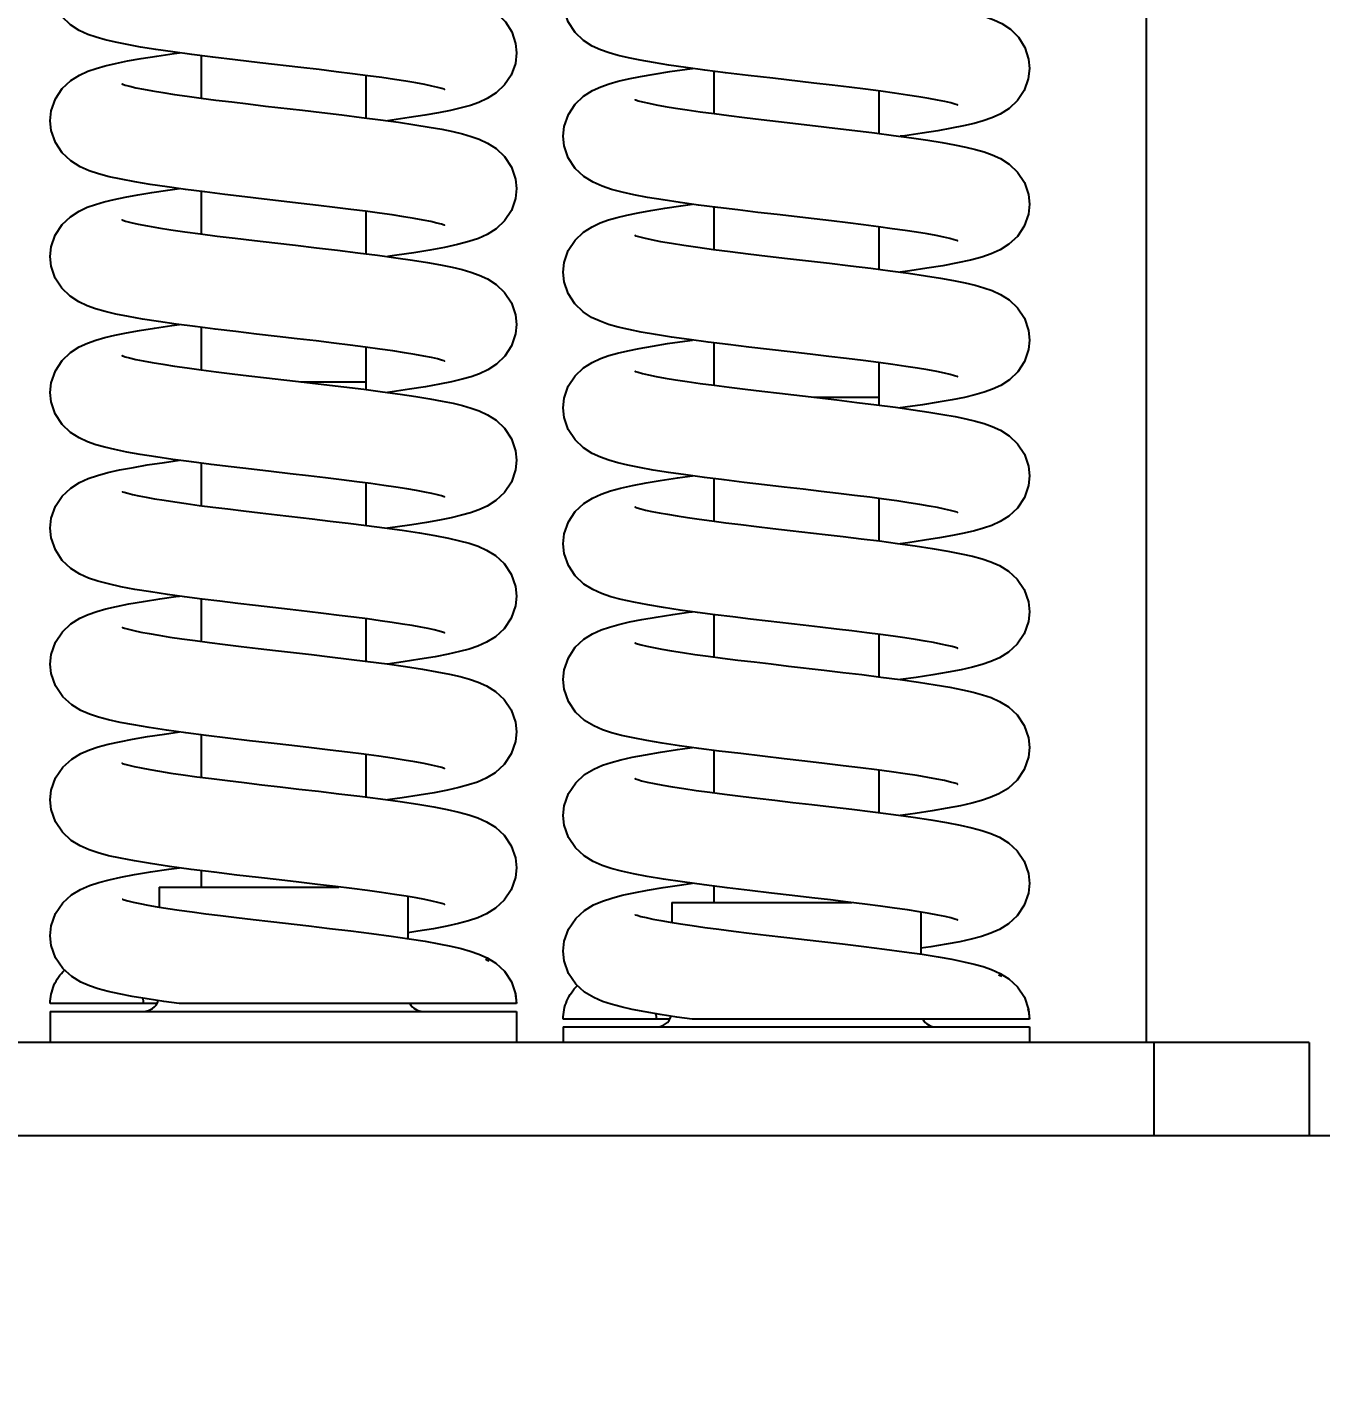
# Model space of a CAD drawing. Header units: millimetres. Extents: x 3615 to 23385, y 1892 to 17185.
# Drawn here: x 15238 to 15321.2, y 14761.6 to 14848.6 of the extents above; entities that cross this region are included whole.
import ezdxf

# ---------------------------------------------------------------- set-up
doc = ezdxf.new("R2010")
doc.units = ezdxf.units.MM
doc.header["$MEASUREMENT"] = 0
doc.layers.add('CONT_35', color=2, linetype='Continuous')
doc.layers.add('DIM_35', color=7, linetype='Continuous')
doc.styles.add('ARIAL-N', font='ARIALN.TTF')
doc.dimstyles.new('KONE_30', dxfattribs={"dimscale": 30, "dimtxt": 3.5, "dimasz": 2.5, "dimexe": 1, "dimexo": 1, "dimgap": 1.5, "dimtad": 1, "dimdec": 0, "dimzin": 0, "dimdsep": 46, "dimtxsty": 'ARIAL-N', "dimcen": 0, "dimclrd": 256, "dimclre": 256, "dimclrt": 256, "dimadec": 1, "dimazin": 3, "dimtfac": 1, "dimtdec": 0, "dimtmove": 0, "dimatfit": 0, "dimfxl": 1, "dimtfill": 1, "dimtolj": 1, "dimtzin": 0, "dimarcsym": 0})

# ---------------------------------------------------------------- blocks, each defined once
blk = doc.blocks.new('M004650412_PL1_Shaft_OSGPositionSectionView')
at = {"layer": 'CONT_35'}
for p, q in [((361, 5602), (361, 5409)), ((300.2, 5472.476), (300.2, 5469.745)), ((310.8, 5471.202), (310.8, 5468.472)), ((333.2, 5471.476), (333.2, 5468.745)), ((343.8, 5470.202), (343.8, 5467.472)), ((300.2, 5463.739), (300.2, 5461.008)), ((310.8, 5462.465), (310.8, 5459.735)), ((333.2, 5462.739), (333.2, 5460.008)), ((343.8, 5461.465), (343.8, 5458.735)), ((300.2, 5455.002), (300.2, 5452.272)), ((333.2, 5454.002), (333.2, 5451.272)), ((310.8, 5453.729), (310.8, 5451.5)), ((343.8, 5452.729), (343.8, 5450.5)), ((306.623, 5451.5), (310.8, 5451.5)), ((310.8, 5451.5), (310.8, 5450.999)), ((339.623, 5450.5), (343.8, 5450.5)), ((343.8, 5450.5), (343.8, 5449.999)), ((300.2, 5446.265), (300.2, 5443.535)), ((333.2, 5445.265), (333.2, 5442.535)), ((310.8, 5444.991), (310.8, 5442.262)), ((343.8, 5443.991), (343.8, 5441.262)), ((300.2, 5437.528), (300.2, 5434.798)), ((333.2, 5436.528), (333.2, 5433.798)), ((310.8, 5436.255), (310.8, 5433.525)), ((343.8, 5435.255), (343.8, 5432.525)), ((300.2, 5428.791), (300.2, 5426.062)), ((333.2, 5427.791), (333.2, 5425.062)), ((310.8, 5427.518), (310.8, 5424.787)), ((343.8, 5426.518), (343.8, 5423.787)), ((300.2, 5420.055), (300.2, 5419)), ((297.5, 5419), (297.5, 5417.716)), ((297.5, 5419), (309.069, 5419)), ((333.2, 5419.055), (333.2, 5418)), ((313.5, 5418.389), (313.5, 5415.683)), ((330.5, 5418), (330.5, 5416.716)), ((330.5, 5418), (342.069, 5418)), ((346.5, 5417.389), (346.5, 5414.683)), ((291.881, 5413.241), (291.308, 5413.759)), ((324.881, 5412.241), (324.308, 5412.759)), ((297.366, 5411.5), (290.5, 5411.5)), ((320.5, 5411.5), (298.803, 5411.5)), ((320.5, 5411.5), (320.5, 5411.508)), ((290.5, 5411), (290.5, 5409)), ((290.5, 5411), (320.5, 5411)), ((320.5, 5411), (320.5, 5409)), ((330.366, 5410.5), (323.5, 5410.5)), ((353.5, 5410.5), (331.803, 5410.5)), ((353.5, 5410.5), (353.5, 5410.508)), ((323.5, 5410), (323.5, 5409)), ((323.5, 5410), (353.5, 5410)), ((353.5, 5410), (353.5, 5409)), ((371.5, 5409), (140.5, 5409)), ((361.5, 5409), (361.5, 5403)), ((371.5, 5409), (371.5, 5403)), ((383, 5403), (129, 5403))]:
    blk.add_line(p, q, dxfattribs=at)
for points in [[(304.563, 5477.95), (306.973, 5477.67), (308.452, 5477.496), (309.834, 5477.33), (311.11, 5477.17), (312.277, 5477.015), (313.335, 5476.866), (314.288, 5476.72), (315.141, 5476.576), (315.899, 5476.433), (316.569, 5476.289), (317.163, 5476.141), (317.699, 5475.98), (318.207, 5475.79), (318.725, 5475.538), (319.267, 5475.172), (319.783, 5474.66), (320.196, 5474.003), (320.442, 5473.252), (320.5, 5472.658)], [(306.626, 5471.713), (303.988, 5472.019), (302.396, 5472.206), (300.95, 5472.381), (299.616, 5472.55), (298.391, 5472.715), (297.286, 5472.875), (296.305, 5473.031), (295.443, 5473.185), (294.691, 5473.337), (294.034, 5473.491), (293.45, 5473.656), (292.908, 5473.847), (292.369, 5474.095), (291.81, 5474.452), (291.264, 5474.968), (290.823, 5475.642), (290.56, 5476.421), (290.5, 5477.027)], [(337.563, 5476.95), (339.973, 5476.67), (341.452, 5476.496), (342.834, 5476.33), (344.11, 5476.17), (345.277, 5476.015), (346.335, 5475.866), (347.288, 5475.72), (348.141, 5475.576), (348.899, 5475.433), (349.569, 5475.289), (350.163, 5475.141), (350.699, 5474.98), (351.207, 5474.79), (351.725, 5474.538), (352.267, 5474.172), (352.783, 5473.66), (353.196, 5473.003), (353.442, 5472.252), (353.5, 5471.658)], [(339.626, 5470.713), (336.988, 5471.019), (335.396, 5471.206), (333.95, 5471.381), (332.616, 5471.55), (331.391, 5471.715), (330.286, 5471.875), (329.305, 5472.031), (328.443, 5472.185), (327.691, 5472.337), (327.034, 5472.491), (326.45, 5472.656), (325.908, 5472.847), (325.369, 5473.095), (324.81, 5473.452), (324.264, 5473.968), (323.823, 5474.642), (323.56, 5475.421), (323.5, 5476.027)], [(290.5, 5468.289), (290.565, 5468.918), (290.832, 5469.693), (291.274, 5470.359), (291.817, 5470.869), (292.377, 5471.225), (292.912, 5471.471), (293.449, 5471.66), (294.035, 5471.825), (294.7, 5471.981), (295.466, 5472.136), (296.349, 5472.292), (297.354, 5472.451), (298.476, 5472.613), (298.812, 5472.658)], [(320.5, 5472.658), (320.424, 5471.979), (320.155, 5471.228), (319.727, 5470.589), (319.187, 5470.081), (318.619, 5469.72), (318.074, 5469.471), (317.526, 5469.28), (316.931, 5469.114), (316.257, 5468.957), (315.484, 5468.802), (314.597, 5468.646), (313.592, 5468.488), (312.472, 5468.327), (312.189, 5468.289)], [(315.842, 5470.316), (315.864, 5470.305), (315.846, 5470.311), (315.695, 5470.36), (315.429, 5470.433), (315.058, 5470.52), (314.589, 5470.617), (314.028, 5470.721), (313.378, 5470.831), (312.643, 5470.945), (311.825, 5471.063), (310.926, 5471.186), (309.951, 5471.312), (308.905, 5471.442), (307.794, 5471.575), (306.626, 5471.713)], [(323.5, 5467.289), (323.565, 5467.918), (323.832, 5468.693), (324.274, 5469.359), (324.817, 5469.869), (325.377, 5470.225), (325.912, 5470.471), (326.449, 5470.66), (327.035, 5470.825), (327.7, 5470.981), (328.466, 5471.136), (329.349, 5471.292), (330.354, 5471.451), (331.476, 5471.613), (331.812, 5471.658)], [(353.5, 5471.658), (353.424, 5470.979), (353.155, 5470.228), (352.727, 5469.589), (352.187, 5469.081), (351.619, 5468.72), (351.074, 5468.471), (350.526, 5468.28), (349.931, 5468.114), (349.257, 5467.957), (348.484, 5467.802), (347.597, 5467.646), (346.592, 5467.488), (345.472, 5467.327), (345.189, 5467.289)], [(295.14, 5470.64), (295.131, 5470.644), (295.164, 5470.633), (295.33, 5470.58), (295.612, 5470.504), (296.001, 5470.414), (296.489, 5470.315), (297.069, 5470.209), (297.736, 5470.098), (298.484, 5469.983), (299.309, 5469.866), (300.203, 5469.745), (301.161, 5469.622), (302.174, 5469.496), (303.24, 5469.368), (304.357, 5469.237)], [(348.842, 5469.316), (348.864, 5469.305), (348.846, 5469.311), (348.695, 5469.36), (348.429, 5469.433), (348.058, 5469.52), (347.589, 5469.617), (347.028, 5469.721), (346.378, 5469.831), (345.643, 5469.945), (344.825, 5470.063), (343.926, 5470.186), (342.951, 5470.312), (341.905, 5470.442), (340.794, 5470.575), (339.626, 5470.713)], [(328.14, 5469.64), (328.131, 5469.644), (328.164, 5469.633), (328.33, 5469.58), (328.612, 5469.504), (329.001, 5469.414), (329.489, 5469.315), (330.069, 5469.209), (330.736, 5469.098), (331.484, 5468.983), (332.309, 5468.866), (333.203, 5468.745), (334.161, 5468.622), (335.174, 5468.496), (336.24, 5468.368), (337.357, 5468.237)], [(304.357, 5469.237), (306.732, 5468.961), (307.981, 5468.815), (309.258, 5468.663), (310.53, 5468.507), (311.757, 5468.349), (312.906, 5468.191), (313.949, 5468.036), (314.873, 5467.886), (315.685, 5467.738), (316.395, 5467.592), (317.018, 5467.443), (317.577, 5467.283), (318.101, 5467.097), (318.63, 5466.853), (319.188, 5466.496), (319.732, 5465.984), (320.173, 5465.314), (320.437, 5464.539), (320.5, 5463.921)], [(306.639, 5462.974), (304.271, 5463.249), (303.017, 5463.395), (301.732, 5463.549), (300.448, 5463.707), (299.2, 5463.868), (298.019, 5464.03), (296.924, 5464.194), (295.933, 5464.358), (295.054, 5464.524), (294.286, 5464.692), (293.613, 5464.87), (293.007, 5465.071), (292.42, 5465.331), (291.827, 5465.702), (291.268, 5466.226), (290.828, 5466.895), (290.564, 5467.666), (290.5, 5468.29)], [(337.357, 5468.237), (339.732, 5467.961), (340.981, 5467.815), (342.258, 5467.663), (343.53, 5467.507), (344.757, 5467.349), (345.906, 5467.191), (346.949, 5467.036), (347.873, 5466.886), (348.685, 5466.738), (349.395, 5466.592), (350.018, 5466.443), (350.577, 5466.283), (351.101, 5466.097), (351.63, 5465.853), (352.188, 5465.496), (352.732, 5464.984), (353.173, 5464.314), (353.437, 5463.539), (353.5, 5462.921)], [(339.639, 5461.974), (337.271, 5462.249), (336.017, 5462.395), (334.732, 5462.549), (333.448, 5462.707), (332.2, 5462.868), (331.019, 5463.03), (329.924, 5463.194), (328.933, 5463.358), (328.054, 5463.524), (327.286, 5463.692), (326.613, 5463.87), (326.007, 5464.071), (325.42, 5464.331), (324.827, 5464.702), (324.268, 5465.226), (323.828, 5465.895), (323.564, 5466.666), (323.5, 5467.29)], [(290.5, 5459.552), (290.563, 5460.17), (290.824, 5460.94), (291.26, 5461.606), (291.798, 5462.118), (292.354, 5462.476), (292.883, 5462.723), (293.409, 5462.91), (293.972, 5463.072), (294.602, 5463.223), (295.318, 5463.371), (296.13, 5463.518), (297.045, 5463.667), (298.068, 5463.819), (298.812, 5463.921)], [(320.5, 5463.921), (320.433, 5463.284), (320.164, 5462.509), (319.725, 5461.85), (319.181, 5461.34), (318.608, 5460.977), (318.042, 5460.722), (317.43, 5460.514), (316.706, 5460.322), (315.864, 5460.139), (314.926, 5459.965), (313.9, 5459.798), (312.798, 5459.636), (312.187, 5459.553)], [(315.861, 5461.57), (315.869, 5461.566), (315.834, 5461.579), (315.663, 5461.633), (315.375, 5461.71), (314.98, 5461.8), (314.487, 5461.9), (313.906, 5462.006), (313.24, 5462.116), (312.495, 5462.23), (311.675, 5462.347), (310.785, 5462.467), (309.83, 5462.59), (308.817, 5462.715), (307.752, 5462.843), (306.639, 5462.974)], [(323.5, 5458.552), (323.563, 5459.17), (323.824, 5459.94), (324.26, 5460.606), (324.798, 5461.118), (325.354, 5461.476), (325.883, 5461.723), (326.409, 5461.91), (326.972, 5462.072), (327.602, 5462.223), (328.318, 5462.371), (329.13, 5462.518), (330.045, 5462.667), (331.068, 5462.819), (331.812, 5462.921)], [(353.5, 5462.921), (353.433, 5462.284), (353.164, 5461.509), (352.725, 5460.85), (352.181, 5460.34), (351.608, 5459.977), (351.042, 5459.722), (350.43, 5459.514), (349.706, 5459.322), (348.864, 5459.139), (347.926, 5458.965), (346.9, 5458.798), (345.798, 5458.636), (345.187, 5458.553)], [(295.143, 5461.902), (295.133, 5461.907), (295.164, 5461.896), (295.351, 5461.837), (295.685, 5461.749), (296.157, 5461.644), (296.753, 5461.529), (297.459, 5461.406), (298.266, 5461.279), (299.168, 5461.148), (300.162, 5461.013), (301.242, 5460.874), (302.404, 5460.731), (303.641, 5460.584), (304.939, 5460.432), (306.277, 5460.277), (307.631, 5460.119), (308.977, 5459.96), (310.289, 5459.8), (311.546, 5459.64), (312.724, 5459.48), (313.802, 5459.322), (314.767, 5459.167), (315.613, 5459.015), (316.351, 5458.865), (316.994, 5458.712), (317.566, 5458.55), (318.096, 5458.363), (318.628, 5458.118), (319.187, 5457.761), (319.73, 5457.25), (320.171, 5456.582), (320.436, 5455.807), (320.5, 5455.184)], [(348.861, 5460.57), (348.869, 5460.566), (348.834, 5460.579), (348.663, 5460.633), (348.375, 5460.71), (347.98, 5460.8), (347.487, 5460.9), (346.906, 5461.006), (346.24, 5461.116), (345.495, 5461.23), (344.675, 5461.347), (343.785, 5461.467), (342.83, 5461.59), (341.817, 5461.715), (340.752, 5461.843), (339.639, 5461.974)], [(328.143, 5460.902), (328.133, 5460.907), (328.164, 5460.896), (328.351, 5460.837), (328.685, 5460.749), (329.157, 5460.644), (329.753, 5460.529), (330.459, 5460.406), (331.266, 5460.279), (332.168, 5460.148), (333.162, 5460.013), (334.242, 5459.874), (335.404, 5459.731), (336.641, 5459.584), (337.939, 5459.432), (339.277, 5459.277), (340.631, 5459.119), (341.977, 5458.96), (343.289, 5458.8), (344.546, 5458.64), (345.724, 5458.48), (346.802, 5458.322), (347.767, 5458.167), (348.613, 5458.015), (349.351, 5457.865), (349.994, 5457.712), (350.566, 5457.55), (351.096, 5457.363), (351.628, 5457.118), (352.187, 5456.761), (352.73, 5456.25), (353.171, 5455.582), (353.436, 5454.807), (353.5, 5454.184)], [(315.857, 5452.835), (315.867, 5452.83), (315.841, 5452.84), (315.68, 5452.891), (315.404, 5452.966), (315.021, 5453.055), (314.538, 5453.153), (313.962, 5453.259), (313.296, 5453.37), (312.544, 5453.486), (311.708, 5453.606), (310.792, 5453.73), (309.802, 5453.857), (308.737, 5453.988), (307.597, 5454.125), (306.385, 5454.267), (305.105, 5454.416), (303.777, 5454.57), (302.433, 5454.728), (301.104, 5454.888), (299.817, 5455.05), (298.597, 5455.212), (297.466, 5455.374), (296.439, 5455.535), (295.526, 5455.695), (294.726, 5455.855), (294.03, 5456.019), (293.42, 5456.192), (292.869, 5456.389), (292.33, 5456.642), (291.776, 5457.005), (291.249, 5457.512), (290.823, 5458.168), (290.563, 5458.934), (290.5, 5459.553)], [(348.857, 5451.835), (348.867, 5451.83), (348.841, 5451.84), (348.68, 5451.891), (348.404, 5451.966), (348.021, 5452.055), (347.538, 5452.153), (346.962, 5452.259), (346.296, 5452.37), (345.544, 5452.486), (344.708, 5452.606), (343.792, 5452.73), (342.802, 5452.857), (341.737, 5452.988), (340.597, 5453.125), (339.385, 5453.267), (338.105, 5453.416), (336.777, 5453.57), (335.433, 5453.728), (334.104, 5453.888), (332.817, 5454.05), (331.597, 5454.212), (330.466, 5454.374), (329.439, 5454.535), (328.526, 5454.695), (327.726, 5454.855), (327.03, 5455.019), (326.42, 5455.192), (325.869, 5455.389), (325.33, 5455.642), (324.776, 5456.005), (324.249, 5456.512), (323.823, 5457.168), (323.563, 5457.934), (323.5, 5458.553)], [(290.5, 5450.815), (290.564, 5451.439), (290.828, 5452.211), (291.264, 5452.875), (291.803, 5453.385), (292.36, 5453.743), (292.893, 5453.989), (293.426, 5454.179), (294.004, 5454.343), (294.655, 5454.498), (295.396, 5454.649), (296.24, 5454.8), (297.205, 5454.955), (298.316, 5455.117), (298.811, 5455.184)], [(320.5, 5455.185), (320.439, 5454.572), (320.178, 5453.801), (319.746, 5453.137), (319.211, 5452.626), (318.655, 5452.265), (318.12, 5452.016), (317.582, 5451.824), (316.992, 5451.656), (316.316, 5451.496), (315.532, 5451.338), (314.633, 5451.179), (313.618, 5451.018), (312.498, 5450.857), (312.189, 5450.816)], [(323.5, 5449.815), (323.564, 5450.439), (323.828, 5451.211), (324.264, 5451.875), (324.803, 5452.385), (325.36, 5452.743), (325.893, 5452.989), (326.426, 5453.179), (327.004, 5453.343), (327.655, 5453.498), (328.396, 5453.649), (329.24, 5453.8), (330.205, 5453.955), (331.316, 5454.117), (331.811, 5454.184)], [(353.5, 5454.185), (353.439, 5453.572), (353.178, 5452.801), (352.746, 5452.137), (352.211, 5451.626), (351.655, 5451.265), (351.12, 5451.016), (350.582, 5450.824), (349.992, 5450.656), (349.316, 5450.496), (348.532, 5450.338), (347.633, 5450.179), (346.618, 5450.018), (345.498, 5449.857), (345.189, 5449.816)], [(295.142, 5453.166), (295.132, 5453.17), (295.161, 5453.16), (295.325, 5453.107), (295.607, 5453.032), (295.996, 5452.942), (296.485, 5452.842), (297.066, 5452.736), (297.734, 5452.625), (298.485, 5452.51), (299.313, 5452.391), (300.212, 5452.27), (301.177, 5452.146), (302.199, 5452.019), (303.277, 5451.89), (304.409, 5451.757)], [(328.142, 5452.166), (328.132, 5452.17), (328.161, 5452.16), (328.325, 5452.107), (328.607, 5452.032), (328.996, 5451.942), (329.485, 5451.842), (330.066, 5451.736), (330.734, 5451.625), (331.485, 5451.51), (332.313, 5451.391), (333.212, 5451.27), (334.177, 5451.146), (335.199, 5451.019), (336.277, 5450.89), (337.409, 5450.757)], [(304.409, 5451.757), (306.825, 5451.477), (308.099, 5451.328), (309.393, 5451.173), (310.667, 5451.016), (311.883, 5450.858), (313.008, 5450.703), (314.022, 5450.551), (314.922, 5450.404), (315.715, 5450.259), (316.412, 5450.114), (317.028, 5449.966), (317.582, 5449.808), (318.103, 5449.623), (318.631, 5449.379), (319.19, 5449.022), (319.734, 5448.509), (320.174, 5447.838), (320.438, 5447.064), (320.5, 5446.447)], [(315.86, 5444.096), (315.869, 5444.092), (315.837, 5444.104), (315.675, 5444.156), (315.407, 5444.228), (315.042, 5444.313), (314.589, 5444.407), (314.052, 5444.507), (313.434, 5444.611), (312.739, 5444.72), (311.971, 5444.832), (311.131, 5444.948), (310.222, 5445.067), (309.246, 5445.189), (308.206, 5445.316), (307.104, 5445.446), (305.942, 5445.582), (304.723, 5445.723), (303.452, 5445.871), (302.149, 5446.025), (300.849, 5446.183), (299.585, 5446.343), (298.389, 5446.504), (297.285, 5446.665), (296.292, 5446.823), (295.418, 5446.979), (294.662, 5447.132), (294.007, 5447.288), (293.429, 5447.452), (292.896, 5447.641), (292.363, 5447.887), (291.804, 5448.246), (291.262, 5448.759), (290.824, 5449.429), (290.561, 5450.205), (290.5, 5450.816)], [(337.409, 5450.757), (339.825, 5450.477), (341.099, 5450.328), (342.393, 5450.173), (343.667, 5450.016), (344.883, 5449.858), (346.008, 5449.703), (347.022, 5449.551), (347.922, 5449.404), (348.715, 5449.259), (349.412, 5449.114), (350.028, 5448.966), (350.582, 5448.808), (351.103, 5448.623), (351.631, 5448.379), (352.19, 5448.022), (352.734, 5447.509), (353.174, 5446.838), (353.438, 5446.064), (353.5, 5445.447)], [(348.86, 5443.096), (348.869, 5443.092), (348.837, 5443.104), (348.675, 5443.156), (348.407, 5443.228), (348.042, 5443.313), (347.589, 5443.407), (347.052, 5443.507), (346.434, 5443.611), (345.739, 5443.72), (344.971, 5443.832), (344.131, 5443.948), (343.222, 5444.067), (342.246, 5444.189), (341.206, 5444.316), (340.104, 5444.446), (338.942, 5444.582), (337.723, 5444.723), (336.452, 5444.871), (335.149, 5445.025), (333.849, 5445.183), (332.585, 5445.343), (331.389, 5445.504), (330.285, 5445.665), (329.292, 5445.823), (328.418, 5445.979), (327.662, 5446.132), (327.007, 5446.288), (326.429, 5446.452), (325.896, 5446.641), (325.363, 5446.887), (324.804, 5447.246), (324.262, 5447.759), (323.824, 5448.429), (323.561, 5449.205), (323.5, 5449.816)], [(290.5, 5442.079), (290.567, 5442.719), (290.836, 5443.491), (291.275, 5444.15), (291.82, 5444.661), (292.39, 5445.021), (292.95, 5445.275), (293.536, 5445.476), (294.195, 5445.654), (294.959, 5445.825), (295.848, 5445.995), (296.745, 5446.146)], [(296.744, 5446.146), (297.845, 5446.313), (298.813, 5446.447)], [(320.5, 5446.448), (320.437, 5445.83), (320.169, 5445.045), (319.721, 5444.372), (319.171, 5443.859), (318.606, 5443.503), (318.07, 5443.259), (317.532, 5443.072), (316.951, 5442.908), (316.297, 5442.755), (315.552, 5442.605), (314.706, 5442.454), (313.752, 5442.302), (312.682, 5442.146), (312.189, 5442.079)], [(323.5, 5441.079), (323.567, 5441.719), (323.836, 5442.491), (324.275, 5443.15), (324.82, 5443.661), (325.39, 5444.021), (325.95, 5444.275), (326.536, 5444.476), (327.195, 5444.654), (327.959, 5444.825), (328.848, 5444.995), (329.745, 5445.146)], [(329.744, 5445.146), (330.845, 5445.313), (331.813, 5445.447)], [(353.5, 5445.448), (353.437, 5444.83), (353.169, 5444.045), (352.721, 5443.372), (352.171, 5442.859), (351.606, 5442.503), (351.07, 5442.259), (350.532, 5442.072), (349.951, 5441.908), (349.297, 5441.755), (348.552, 5441.605), (347.706, 5441.454), (346.752, 5441.302), (345.682, 5441.146), (345.189, 5441.079)], [(295.15, 5444.425), (295.139, 5444.43), (295.144, 5444.429), (295.266, 5444.389), (295.487, 5444.326), (295.799, 5444.249), (296.195, 5444.163), (296.668, 5444.071), (297.212, 5443.974), (297.824, 5443.874), (298.505, 5443.77), (299.254, 5443.663), (300.073, 5443.551), (300.963, 5443.436), (301.92, 5443.317), (302.935, 5443.194), (303.997, 5443.068), (305.096, 5442.94), (307.357, 5442.678)], [(328.15, 5443.425), (328.139, 5443.43), (328.144, 5443.429), (328.266, 5443.389), (328.487, 5443.326), (328.799, 5443.249), (329.195, 5443.163), (329.668, 5443.071), (330.212, 5442.974), (330.824, 5442.874), (331.505, 5442.77), (332.254, 5442.663), (333.073, 5442.551), (333.963, 5442.436), (334.92, 5442.317), (335.935, 5442.194), (336.997, 5442.068), (338.096, 5441.94), (340.357, 5441.678)], [(307.357, 5442.678), (308.512, 5442.542), (309.676, 5442.402), (310.844, 5442.257), (312.005, 5442.105), (313.147, 5441.946), (314.247, 5441.779), (315.25, 5441.609), (316.114, 5441.442), (316.839, 5441.278), (317.46, 5441.108), (318.02, 5440.919), (318.571, 5440.674), (319.143, 5440.32), (319.705, 5439.805), (320.162, 5439.127), (320.435, 5438.34), (320.5, 5437.71)], [(292.407, 5439.127), (291.83, 5439.489), (291.275, 5440.007), (290.831, 5440.678), (290.563, 5441.458), (290.5, 5442.079)], [(340.357, 5441.678), (341.512, 5441.542), (342.676, 5441.402), (343.844, 5441.257), (345.005, 5441.105), (346.147, 5440.946), (347.247, 5440.779), (348.25, 5440.609), (349.114, 5440.442), (349.839, 5440.278), (350.46, 5440.108), (351.02, 5439.919), (351.571, 5439.674), (352.143, 5439.32), (352.705, 5438.805), (353.162, 5438.127), (353.435, 5437.34), (353.5, 5436.71)], [(325.407, 5438.127), (324.83, 5438.489), (324.275, 5439.007), (323.831, 5439.678), (323.563, 5440.458), (323.5, 5441.079)], [(303.697, 5437.105), (302.558, 5437.239), (301.414, 5437.377), (300.272, 5437.518), (299.143, 5437.665), (298.035, 5437.817), (296.963, 5437.977), (295.951, 5438.145), (295.035, 5438.317), (294.239, 5438.493), (293.561, 5438.675), (292.97, 5438.875), (292.407, 5439.127)], [(336.697, 5436.105), (335.558, 5436.239), (334.414, 5436.377), (333.272, 5436.518), (332.143, 5436.665), (331.035, 5436.817), (329.963, 5436.977), (328.951, 5437.145), (328.035, 5437.317), (327.239, 5437.493), (326.561, 5437.675), (325.97, 5437.875), (325.407, 5438.127)], [(290.5, 5433.342), (290.564, 5433.966), (290.832, 5434.746), (291.28, 5435.419), (291.832, 5435.933), (292.395, 5436.287), (292.938, 5436.534), (293.487, 5436.724), (294.083, 5436.89), (294.765, 5437.048), (295.56, 5437.206), (296.489, 5437.368), (297.55, 5437.533), (298.721, 5437.699), (298.808, 5437.711)], [(320.5, 5437.711), (320.436, 5437.088), (320.162, 5436.295), (319.703, 5435.614), (319.139, 5435.098), (318.565, 5434.744), (318.011, 5434.499), (317.447, 5434.309), (316.824, 5434.14), (316.104, 5433.977), (315.26, 5433.814), (314.282, 5433.648), (313.201, 5433.483), (312.194, 5433.342)], [(315.849, 5435.365), (315.86, 5435.36), (315.858, 5435.36), (315.737, 5435.4), (315.516, 5435.463), (315.203, 5435.54), (314.806, 5435.626), (314.332, 5435.719), (313.786, 5435.816), (313.171, 5435.917), (312.487, 5436.021), (311.735, 5436.128), (310.915, 5436.24), (310.029, 5436.354), (309.08, 5436.473), (308.075, 5436.594), (307.024, 5436.719), (305.936, 5436.845), (303.697, 5437.105)], [(323.5, 5432.342), (323.564, 5432.966), (323.832, 5433.746), (324.28, 5434.419), (324.832, 5434.933), (325.395, 5435.287), (325.938, 5435.534), (326.487, 5435.724), (327.083, 5435.89), (327.765, 5436.048), (328.56, 5436.206), (329.489, 5436.368), (330.55, 5436.533), (331.721, 5436.699), (331.808, 5436.711)], [(353.5, 5436.711), (353.436, 5436.088), (353.162, 5435.295), (352.703, 5434.614), (352.139, 5434.098), (351.565, 5433.744), (351.011, 5433.499), (350.447, 5433.309), (349.824, 5433.14), (349.104, 5432.977), (348.26, 5432.814), (347.282, 5432.648), (346.201, 5432.483), (345.194, 5432.342)], [(295.15, 5435.688), (295.139, 5435.694), (295.146, 5435.692), (295.281, 5435.647), (295.527, 5435.578), (295.875, 5435.495), (296.319, 5435.401), (296.855, 5435.3), (297.477, 5435.193), (298.183, 5435.081), (298.969, 5434.966), (299.828, 5434.847), (300.756, 5434.726), (301.744, 5434.601), (302.785, 5434.475), (303.87, 5434.346), (304.989, 5434.216), (307.299, 5433.948)], [(348.849, 5434.365), (348.86, 5434.36), (348.858, 5434.36), (348.737, 5434.4), (348.516, 5434.463), (348.203, 5434.54), (347.806, 5434.626), (347.332, 5434.719), (346.786, 5434.816), (346.171, 5434.917), (345.487, 5435.021), (344.735, 5435.128), (343.915, 5435.24), (343.029, 5435.354), (342.08, 5435.473), (341.075, 5435.594), (340.024, 5435.719), (338.936, 5435.845), (336.697, 5436.105)], [(328.15, 5434.688), (328.139, 5434.694), (328.146, 5434.692), (328.281, 5434.647), (328.527, 5434.578), (328.875, 5434.495), (329.319, 5434.401), (329.855, 5434.3), (330.477, 5434.193), (331.183, 5434.081), (331.969, 5433.966), (332.828, 5433.847), (333.756, 5433.726), (334.744, 5433.601), (335.785, 5433.475), (336.87, 5433.346), (337.989, 5433.216), (340.299, 5432.948)], [(307.299, 5433.948), (308.489, 5433.808), (309.703, 5433.662), (310.936, 5433.508), (312.172, 5433.346), (313.357, 5433.178), (314.438, 5433.011), (315.378, 5432.849), (316.181, 5432.691), (316.868, 5432.534), (317.47, 5432.368), (318.024, 5432.18), (318.571, 5431.937), (319.142, 5431.584), (319.704, 5431.07), (320.161, 5430.391), (320.435, 5429.602), (320.5, 5428.973)], [(315.855, 5426.625), (315.866, 5426.62), (315.845, 5426.627), (315.69, 5426.677), (315.417, 5426.752), (315.034, 5426.841), (314.547, 5426.941), (313.96, 5427.049), (313.276, 5427.163), (312.498, 5427.282), (311.629, 5427.406), (310.673, 5427.535), (309.633, 5427.668), (308.514, 5427.805), (307.317, 5427.947), (306.047, 5428.096), (304.708, 5428.251), (303.32, 5428.413), (301.919, 5428.579), (300.54, 5428.748), (299.22, 5428.918), (297.987, 5429.087), (296.866, 5429.256), (295.871, 5429.422), (295.005, 5429.586), (294.258, 5429.751), (293.61, 5429.923), (293.03, 5430.115), (292.466, 5430.36), (291.878, 5430.717), (291.3, 5431.241), (290.836, 5431.931), (290.562, 5432.727), (290.5, 5433.342)], [(340.299, 5432.948), (341.489, 5432.808), (342.703, 5432.662), (343.936, 5432.508), (345.172, 5432.346), (346.357, 5432.178), (347.438, 5432.011), (348.378, 5431.849), (349.181, 5431.691), (349.868, 5431.534), (350.47, 5431.368), (351.024, 5431.18), (351.571, 5430.937), (352.142, 5430.584), (352.704, 5430.07), (353.161, 5429.391), (353.435, 5428.602), (353.5, 5427.973)], [(348.855, 5425.625), (348.866, 5425.62), (348.845, 5425.627), (348.69, 5425.677), (348.417, 5425.752), (348.034, 5425.841), (347.547, 5425.941), (346.96, 5426.049), (346.276, 5426.163), (345.498, 5426.282), (344.629, 5426.406), (343.673, 5426.535), (342.633, 5426.668), (341.514, 5426.805), (340.317, 5426.947), (339.047, 5427.096), (337.708, 5427.251), (336.32, 5427.413), (334.919, 5427.579), (333.54, 5427.748), (332.22, 5427.918), (330.987, 5428.087), (329.866, 5428.256), (328.871, 5428.422), (328.005, 5428.586), (327.258, 5428.751), (326.61, 5428.923), (326.03, 5429.115), (325.466, 5429.36), (324.878, 5429.717), (324.3, 5430.241), (323.836, 5430.931), (323.562, 5431.727), (323.5, 5432.342)], [(290.5, 5424.605), (290.564, 5425.231), (290.84, 5426.024), (291.305, 5426.711), (291.881, 5427.233), (292.465, 5427.587), (293.021, 5427.829), (293.588, 5428.018), (294.219, 5428.186), (294.945, 5428.349), (295.786, 5428.51), (296.754, 5428.674), (297.845, 5428.839), (298.812, 5428.974)], [(320.5, 5428.974), (320.438, 5428.357), (320.162, 5427.559), (319.697, 5426.87), (319.12, 5426.347), (318.537, 5425.993), (317.98, 5425.751), (317.413, 5425.562), (316.781, 5425.392), (316.053, 5425.23), (315.207, 5425.067), (314.234, 5424.903), (313.135, 5424.737), (312.188, 5424.605)], [(323.5, 5423.605), (323.564, 5424.231), (323.84, 5425.024), (324.305, 5425.711), (324.881, 5426.233), (325.465, 5426.587), (326.021, 5426.829), (326.588, 5427.018), (327.219, 5427.186), (327.945, 5427.349), (328.786, 5427.51), (329.754, 5427.674), (330.845, 5427.839), (331.812, 5427.974)], [(353.5, 5427.974), (353.438, 5427.357), (353.162, 5426.559), (352.697, 5425.87), (352.12, 5425.347), (351.537, 5424.993), (350.98, 5424.751), (350.413, 5424.562), (349.781, 5424.392), (349.053, 5424.23), (348.207, 5424.067), (347.234, 5423.903), (346.135, 5423.737), (345.188, 5423.605)], [(295.145, 5426.954), (295.135, 5426.959), (295.152, 5426.953), (295.294, 5426.906), (295.547, 5426.836), (295.903, 5426.752), (296.356, 5426.657), (296.902, 5426.554), (297.537, 5426.446), (298.257, 5426.333), (299.057, 5426.216), (299.934, 5426.096), (300.884, 5425.972), (301.9, 5425.845), (302.977, 5425.715), (304.107, 5425.582), (305.283, 5425.445), (306.497, 5425.304), (307.757, 5425.157), (309.072, 5425.001), (310.424, 5424.836), (311.757, 5424.664), (313.015, 5424.491), (314.159, 5424.319), (315.17, 5424.15), (316.046, 5423.982), (316.793, 5423.815), (317.436, 5423.642), (318.01, 5423.449), (318.568, 5423.202), (319.143, 5422.847), (319.704, 5422.332), (320.159, 5421.658), (320.434, 5420.872), (320.5, 5420.236)], [(328.145, 5425.954), (328.135, 5425.959), (328.152, 5425.953), (328.294, 5425.906), (328.547, 5425.836), (328.903, 5425.752), (329.356, 5425.657), (329.902, 5425.554), (330.537, 5425.446), (331.257, 5425.333), (332.057, 5425.216), (332.934, 5425.096), (333.884, 5424.972), (334.9, 5424.845), (335.977, 5424.715), (337.107, 5424.582), (338.283, 5424.445), (339.497, 5424.304), (340.757, 5424.157), (342.072, 5424.001), (343.424, 5423.836), (344.757, 5423.664), (346.015, 5423.491), (347.159, 5423.319), (348.17, 5423.15), (349.046, 5422.982), (349.793, 5422.815), (350.436, 5422.642), (351.01, 5422.449), (351.568, 5422.202), (352.143, 5421.847), (352.704, 5421.332), (353.159, 5420.658), (353.434, 5419.872), (353.5, 5419.236)], [(315.849, 5417.891), (315.861, 5417.885), (315.85, 5417.889), (315.701, 5417.937), (315.437, 5418.01), (315.07, 5418.097), (314.604, 5418.193), (314.044, 5418.298), (313.391, 5418.408), (312.648, 5418.523), (311.818, 5418.643), (310.904, 5418.767), (309.911, 5418.896), (308.842, 5419.028), (307.702, 5419.165), (306.496, 5419.307), (305.229, 5419.454), (303.905, 5419.607), (302.509, 5419.771), (301.039, 5419.949), (299.565, 5420.135), (298.182, 5420.323), (296.96, 5420.504), (295.913, 5420.678), (295.021, 5420.846), (294.256, 5421.015), (293.592, 5421.192), (293, 5421.39), (292.432, 5421.64), (291.851, 5422), (291.289, 5422.518), (290.836, 5423.193), (290.564, 5423.98), (290.5, 5424.606)], [(348.849, 5416.891), (348.861, 5416.885), (348.85, 5416.889), (348.701, 5416.937), (348.437, 5417.01), (348.07, 5417.097), (347.604, 5417.193), (347.044, 5417.298), (346.391, 5417.408), (345.648, 5417.523), (344.818, 5417.643), (343.904, 5417.767), (342.911, 5417.896), (341.842, 5418.028), (340.702, 5418.165), (339.496, 5418.307), (338.229, 5418.454), (336.905, 5418.607), (335.509, 5418.771), (334.039, 5418.949), (332.565, 5419.135), (331.182, 5419.323), (329.96, 5419.504), (328.913, 5419.678), (328.021, 5419.846), (327.256, 5420.015), (326.592, 5420.192), (326, 5420.39), (325.432, 5420.64), (324.851, 5421), (324.289, 5421.518), (323.836, 5422.193), (323.564, 5422.98), (323.5, 5423.606)], [(290.5, 5415.868), (290.568, 5416.511), (290.845, 5417.298), (291.303, 5417.972), (291.87, 5418.487), (292.454, 5418.844), (293.024, 5419.093), (293.619, 5419.29), (294.286, 5419.466), (295.045, 5419.632), (295.922, 5419.798), (296.942, 5419.967), (298.128, 5420.143), (298.817, 5420.237)], [(320.5, 5420.237), (320.435, 5419.608), (320.163, 5418.823), (319.712, 5418.15), (319.151, 5417.633), (318.571, 5417.274), (318.003, 5417.023), (317.413, 5416.825), (316.755, 5416.649), (316.009, 5416.484), (315.149, 5416.32), (314.148, 5416.153), (313.5, 5416.056)], [(323.5, 5414.868), (323.568, 5415.511), (323.845, 5416.298), (324.303, 5416.972), (324.87, 5417.487), (325.454, 5417.844), (326.024, 5418.093), (326.619, 5418.29), (327.286, 5418.466), (328.045, 5418.632), (328.922, 5418.798), (329.942, 5418.967), (331.128, 5419.143), (331.817, 5419.237)], [(353.5, 5419.237), (353.435, 5418.608), (353.163, 5417.823), (352.712, 5417.15), (352.151, 5416.633), (351.571, 5416.274), (351.003, 5416.023), (350.413, 5415.825), (349.755, 5415.649), (349.009, 5415.484), (348.149, 5415.32), (347.148, 5415.153), (346.5, 5415.056)], [(295.132, 5418.223), (295.14, 5418.22), (295.263, 5418.179), (295.497, 5418.113), (295.834, 5418.031), (296.264, 5417.938), (296.782, 5417.839), (297.381, 5417.735), (298.057, 5417.627), (298.804, 5417.516), (299.62, 5417.402), (300.505, 5417.284), (301.456, 5417.163), (302.472, 5417.039), (303.55, 5416.91), (304.685, 5416.777), (307.139, 5416.493)], [(328.132, 5417.223), (328.14, 5417.22), (328.263, 5417.179), (328.497, 5417.113), (328.834, 5417.031), (329.264, 5416.938), (329.782, 5416.839), (330.381, 5416.735), (331.057, 5416.627), (331.804, 5416.516), (332.62, 5416.402), (333.505, 5416.284), (334.456, 5416.163), (335.472, 5416.039), (336.55, 5415.91), (337.685, 5415.777), (340.139, 5415.493)], [(307.139, 5416.493), (308.474, 5416.336), (309.833, 5416.172), (311.168, 5416.005), (312.433, 5415.836), (313.593, 5415.67), (314.621, 5415.507), (315.51, 5415.351), (316.273, 5415.197), (316.935, 5415.043), (317.52, 5414.879), (318.065, 5414.69), (318.605, 5414.445), (319.167, 5414.092), (319.719, 5413.579), (320.168, 5412.904)], [(291.308, 5413.759), (290.842, 5414.446), (290.564, 5415.244), (290.5, 5415.869)], [(340.139, 5415.493), (341.474, 5415.336), (342.833, 5415.172), (344.168, 5415.005), (345.433, 5414.836), (346.593, 5414.67), (347.621, 5414.507), (348.51, 5414.351), (349.273, 5414.197), (349.935, 5414.043), (350.52, 5413.879), (351.065, 5413.69), (351.605, 5413.445), (352.167, 5413.092), (352.719, 5412.579), (353.168, 5411.904)], [(324.308, 5412.759), (323.842, 5413.446), (323.564, 5414.244), (323.5, 5414.869)], [(298.803, 5411.5), (297.818, 5411.638), (296.731, 5411.804), (295.775, 5411.965), (294.943, 5412.125), (294.222, 5412.286), (293.592, 5412.455), (293.022, 5412.645), (292.462, 5412.888), (291.881, 5413.241)], [(320.168, 5412.904), (320.436, 5412.123), (320.5, 5411.508)], [(331.803, 5410.5), (330.818, 5410.638), (329.731, 5410.804), (328.775, 5410.965), (327.943, 5411.125), (327.222, 5411.286), (326.592, 5411.455), (326.022, 5411.645), (325.462, 5411.888), (324.881, 5412.241)], [(353.168, 5411.904), (353.436, 5411.123), (353.5, 5410.508)]]:
    blk.add_lwpolyline(points, dxfattribs=at)
for centre, radius, start, end in [((317.508, 5411.534), 2.965, 65.65082, 70.39013), ((350.508, 5410.534), 2.965, 65.65082, 70.39013), ((293.553, 5411.499), 2.947, 0.02634, 6.86043), ((296.5, 5412), 1, 270, 342.10925), ((314.5, 5412), 1, 210, 270), ((326.553, 5410.499), 2.947, 0.02634, 6.86043), ((329.5, 5411), 1, 270, 342.10925), ((347.5, 5411), 1, 210, 270)]:
    blk.add_arc(centre, radius, start, end, dxfattribs=at)
for points in [[(290.5, 5411.5), (290.5, 5411.899), (290.664, 5412.705), (291.131, 5413.383), (291.419, 5413.659)], [(323.5, 5410.5), (323.5, 5410.899), (323.664, 5411.705), (324.131, 5412.383), (324.419, 5412.659)]]:
    blk.add_open_spline(points, degree=3, knots=[0, 0, 0, 0, 0.500108, 1, 1, 1, 1], dxfattribs=at)
for points in [[(320.5, 5411.508), (320.499, 5411.731), (320.473, 5411.956), (320.422, 5412.174)], [(353.5, 5410.508), (353.499, 5410.731), (353.473, 5410.956), (353.422, 5411.174)]]:
    blk.add_open_spline(points, degree=3, dxfattribs=at)
blk = doc.blocks.new('*D100')
at = {"layer": 'Defpoints', "color": 0, "transparency": 16777216}
for p in [(14948.987, 15569.278), (16188.987, 11249.278), (16588.987, 11249.278)]:
    blk.add_point(p, dxfattribs=at)
at = {"layer": 'DIM_35', "lineweight": -2, "transparency": 16777216}
for p, q in [((14978.987, 15569.278), (16618.987, 15569.278)), ((16588.987, 15494.278), (16588.987, 11324.278)), ((16218.987, 11249.278), (16618.987, 11249.278))]:
    blk.add_line(p, q, dxfattribs=at)
at = {"layer": 'DIM_35', "transparency": 16777216}
for points in [[(16576.487, 15494.278), (16601.487, 15494.278), (16588.987, 15569.278)], [(16576.487, 11324.278), (16601.487, 11324.278), (16588.987, 11249.278)]]:
    blk.add_solid(points, dxfattribs=at)
at = {"layer": 'DIM_35', "transparency": 16777216, "insert": (16490.377, 13409.278), "char_height": 105, "attachment_point": 5, "rotation": 90, "style": 'ARIAL-N', "bg_fill": 3, "box_fill_scale": 1.25, "bg_fill_color": 256, "bg_fill_true_color": 13158600, "bg_fill_transparency": 0}
blk.add_mtext('\\A1;4320', dxfattribs=at)

msp = doc.modelspace()

# ---------------------------------------------------------------- block references
msp.add_blockref('M004650412_PL1_Shaft_OSGPositionSectionView', (14948.987, 9374.278))

# ---------------------------------------------------------------- next in the draw order: dimensions: what is measured, and where the dimension line sits
at = {"layer": 'DIM_35'}
dim = msp.add_linear_dim(base=(16588.987, 11249.278), p1=(14948.987, 15569.278), p2=(16188.987, 11249.278), angle=90, dimstyle='KONE_30', dxfattribs=at)
dim.commit()
dim.dimension.update_dxf_attribs({"geometry": '*D100', "text_midpoint": (16490.377, 13409.278)})

doc.saveas('drawing.dxf')
